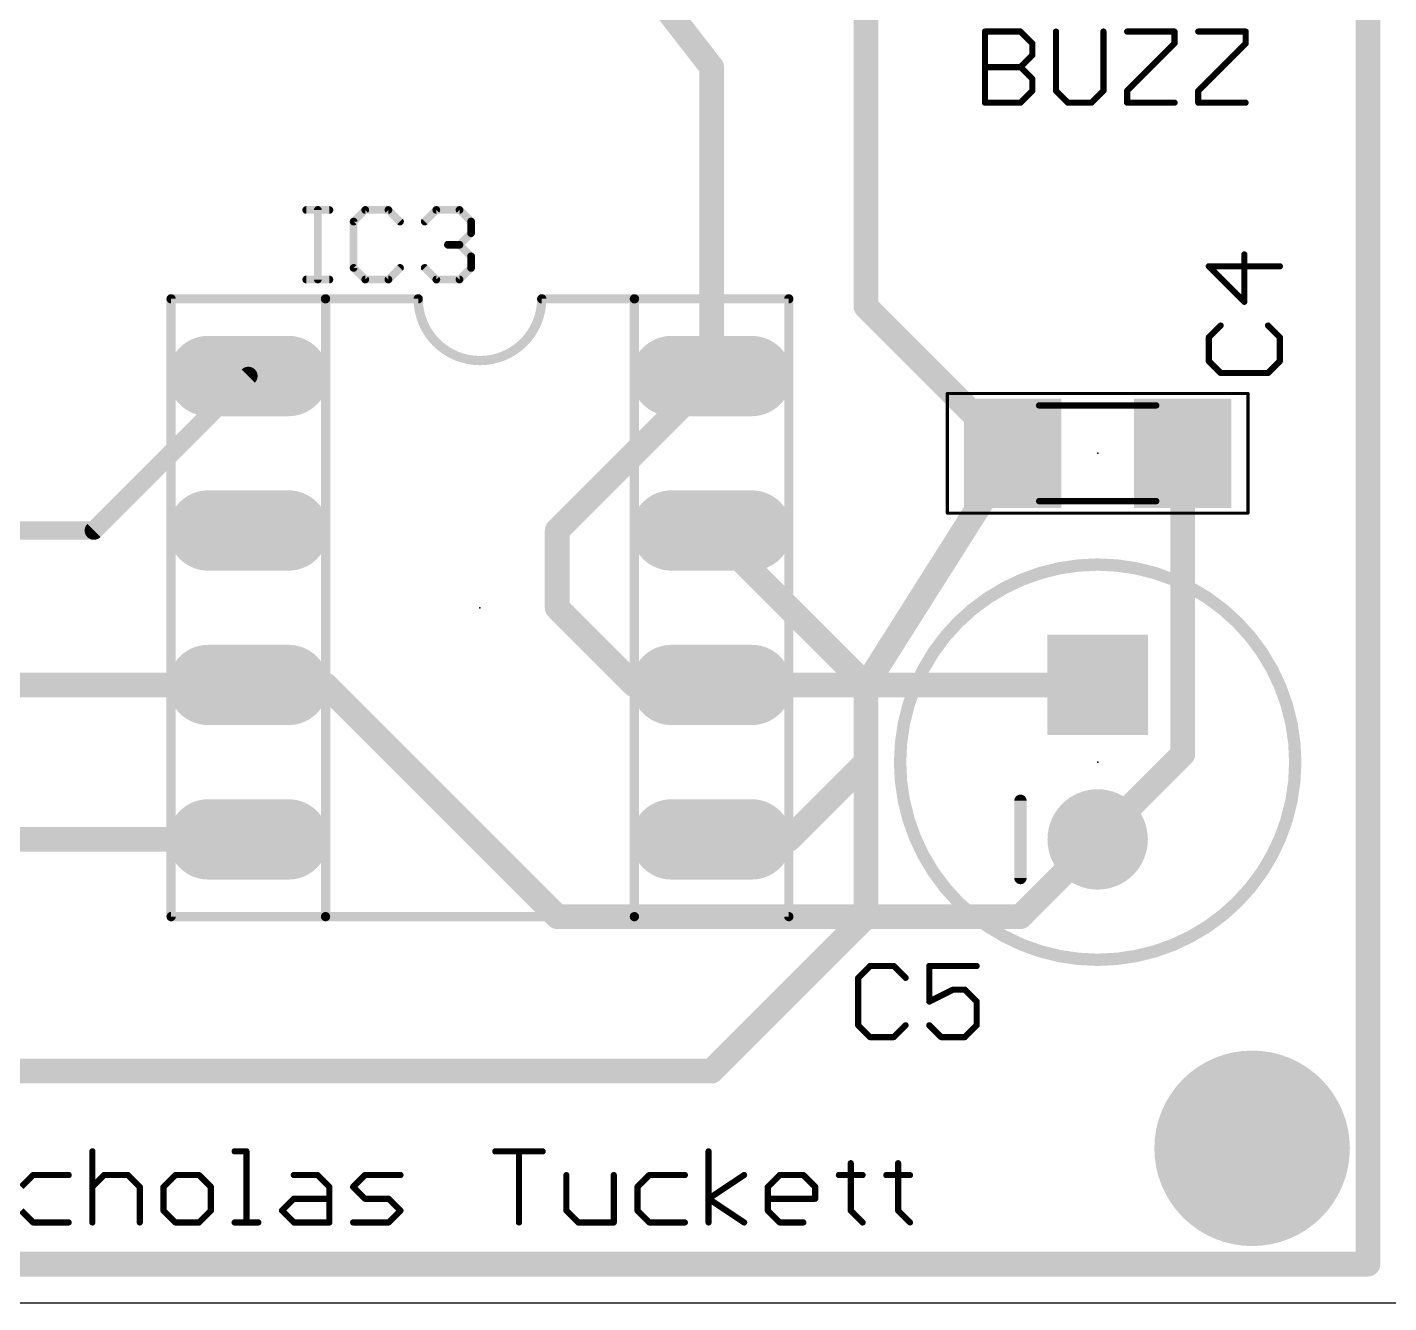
# Model space of a CAD drawing. Extents: x 0 to 100, y 0 to 50.
# Drawn here: x 56.05 to 78.45, y 0 to 20.98 of the extents above; entities that cross this region are included whole.
import ezdxf

# ---------------------------------------------------------------- set-up
doc = ezdxf.new("R2010")
doc.units = 0
for name, color, linetype in [('1', 22, 'CONTINUOUS'), ('16', 175, 'CONTINUOUS'), ('17', 82, 'CONTINUOUS'), ('18', 82, 'CONTINUOUS'), ('20', 7, 'CONTINUOUS'), ('21', 253, 'CONTINUOUS'), ('23', 7, 'CONTINUOUS'), ('25', 253, 'CONTINUOUS'), ('39', 22, 'CONTINUOUS'), ('51', 253, 'CONTINUOUS')]:
    doc.layers.add(name, color=color, linetype=linetype)

# ---------------------------------------------------------------- blocks, each defined once
blk = doc.blocks.new('RECT')
blk.add_solid([(-0.5, -0.5), (0.5, -0.5), (-0.5, 0.5), (0.5, 0.5)])
blk = doc.blocks.new('SQUAREP')
blk.add_solid([(-0.5, -0.5), (0.5, -0.5), (-0.5, 0.5), (0.5, 0.5)])
blk = doc.blocks.new('ROUNDP')
at = {"const_width": 0.5}
blk.add_lwpolyline([(0, -0.25, 1), (0, 0.25, 1), (0, -0.25)], format="xyb", dxfattribs=at)
blk = doc.blocks.new('LONGP100')
at = {"const_width": 1}
blk.add_lwpolyline([(-0.5, 0), (0.5, 0)], dxfattribs=at)
at = {"const_width": 0.5}
for points in [[(-0.5, 0.25, 1), (-0.5, -0.25)], [(0.5, -0.25, 1), (0.5, 0.25)]]:
    blk.add_lwpolyline(points, format="xyb", dxfattribs=at)
blk = doc.blocks.new('ROUNDV')
at = {"const_width": 0.5}
blk.add_lwpolyline([(0, -0.25, 1), (0, 0.25, 1), (0, -0.25)], format="xyb", dxfattribs=at)

msp = doc.modelspace()

# ---------------------------------------------------------------- linework, layer by layer
at = {"layer": '1', "const_width": 0.4064}
for points in [[(69.85, 22.095), (69.85, 16.38)], [(69.85, 16.38), (72.26, 13.97)], [(69.85, 10.16), (72.26, 13.97)], [(75.06, 13.97), (75.06, 9.02)], [(69.85, 10.16), (67.31, 12.7)], [(47.625, 10.16), (59.69, 10.16)], [(69.85, 8.89), (69.85, 10.16)], [(75.06, 9.02), (73.66, 7.62)], [(68.58, 7.62), (69.85, 8.89)], [(69.85, 6.35), (69.85, 8.89)], [(54.74, 7.62), (59.69, 7.62)], [(67.31, 7.62), (68.58, 7.62)], [(67.31, 3.81), (69.85, 6.35)], [(27.94, 3.81), (67.31, 3.81)]]:
    msp.add_lwpolyline(points, dxfattribs=at)
at = {"layer": '1', "const_width": 0.2032}
for points in [[(69.9218, 16.4518, 1), (69.7782, 16.3082)], [(69.7484, 16.38, 1), (69.9516, 16.38)], [(72.3459, 13.9157, 1), (72.1741, 14.0243)], [(72.1882, 13.8982, 1), (72.3318, 14.0418)], [(75.1616, 13.97, 1), (74.9584, 13.97)], [(67.3818, 12.7718, 1), (67.2382, 12.6282)], [(59.69, 10.0584, 1), (59.69, 10.2616)], [(69.9516, 10.16, 1), (69.7484, 10.16)], [(69.7641, 10.2143, 1), (69.9359, 10.1057)], [(69.7782, 10.0882, 1), (69.9218, 10.2318)], [(75.1318, 8.9482, 1), (74.9882, 9.0918)], [(69.9516, 8.89, 1), (69.7484, 8.89)], [(69.7484, 8.89, 1), (69.9516, 8.89)], [(69.9218, 8.8182, 1), (69.7782, 8.9618)], [(74.9584, 9.02, 1), (75.1616, 9.02)], [(59.69, 7.5184, 1), (59.69, 7.7216)], [(67.31, 7.7216, 1), (67.31, 7.5184)], [(68.5082, 7.6918, 1), (68.6518, 7.5482)], [(68.58, 7.5184, 1), (68.58, 7.7216)], [(73.5882, 7.6918, 1), (73.7318, 7.5482)], [(69.9218, 6.2782, 1), (69.7782, 6.4218)], [(69.7484, 6.35, 1), (69.9516, 6.35)], [(67.2382, 3.8818, 1), (67.3818, 3.7382)], [(67.31, 3.7084, 1), (67.31, 3.9116)]]:
    msp.add_lwpolyline(points, format="xyb", dxfattribs=at)
at = {"layer": '16'}
for points, const_width in [([(78.105, 32.385), (78.105, 0.635)], 0.4064), ([(58.42, 31.75), (67.31, 20.32)], 0.4064), ([(67.31, 20.32), (67.31, 15.24)], 0.4064), ([(57.15, 12.7), (59.69, 15.24)], 0.3048), ([(64.77, 12.7), (67.31, 15.24)], 0.4064), ([(36.195, 12.7), (57.15, 12.7)], 0.3048), ([(64.77, 11.43), (64.77, 12.7)], 0.4064), ([(66.04, 10.16), (64.77, 11.43)], 0.4064), ([(59.69, 10.16), (60.96, 10.16)], 0.4064), ([(60.96, 10.16), (64.77, 6.35)], 0.4064), ([(67.31, 10.16), (66.04, 10.16)], 0.4064), ([(67.31, 10.16), (73.66, 10.16)], 0.4064), ([(72.39, 6.35), (73.66, 7.62)], 0.4064), ([(64.77, 6.35), (72.39, 6.35)], 0.4064), ([(78.105, 0.635), (0.635, 0.635)], 0.4064)]:
    msp.add_lwpolyline(points, dxfattribs=dict(at, const_width=const_width))
for points, const_width in [([(67.4116, 20.32, 1), (67.2084, 20.32)], 0.2032), ([(67.2298, 20.2576, 1), (67.3902, 20.3824)], 0.2032), ([(59.7439, 15.1861, 1), (59.6361, 15.2939)], 0.1524), ([(67.2084, 15.24, 1), (67.4116, 15.24)], 0.2032), ([(67.3818, 15.1682, 1), (67.2382, 15.3118)], 0.2032), ([(57.0961, 12.7539, 1), (57.2039, 12.6461)], 0.1524), ([(57.15, 12.6238, 1), (57.15, 12.7762)], 0.1524), ([(64.8716, 12.7, 1), (64.6684, 12.7)], 0.2032), ([(64.6982, 12.7718, 1), (64.8418, 12.6282)], 0.2032), ([(64.6684, 11.43, 1), (64.8716, 11.43)], 0.2032), ([(64.8418, 11.5018, 1), (64.6982, 11.3582)], 0.2032), ([(59.69, 10.2616, 1), (59.69, 10.0584)], 0.2032), ([(61.0318, 10.2318, 1), (60.8882, 10.0882)], 0.2032), ([(60.96, 10.0584, 1), (60.96, 10.2616)], 0.2032), ([(66.04, 10.2616, 1), (66.04, 10.0584)], 0.2032), ([(65.9682, 10.0882, 1), (66.1118, 10.2318)], 0.2032), ([(67.31, 10.2616, 1), (67.31, 10.0584)], 0.2032), ([(67.31, 10.0584, 1), (67.31, 10.2616)], 0.2032), ([(73.66, 10.0584, 1), (73.66, 10.2616)], 0.2032), ([(73.7318, 7.5482, 1), (73.5882, 7.6918)], 0.2032), ([(64.77, 6.4516, 1), (64.77, 6.2484)], 0.2032), ([(64.6982, 6.2782, 1), (64.8418, 6.4218)], 0.2032), ([(72.3182, 6.4218, 1), (72.4618, 6.2782)], 0.2032), ([(72.39, 6.2484, 1), (72.39, 6.4516)], 0.2032), ([(78.0034, 0.635, 1), (78.2066, 0.635)], 0.2032), ([(78.105, 0.5334, 1), (78.105, 0.7366)], 0.2032)]:
    msp.add_lwpolyline(points, format="xyb", dxfattribs=dict(at, const_width=const_width))
at = {"layer": '20'}
msp.add_line((0, 0), (100, 0), dxfattribs=at)
at = {"layer": '21'}
for points, const_width in [([(58.42, 16.51), (58.42, 6.35)], 0.1524), ([(58.42, 16.51), (60.96, 16.51)], 0.1524), ([(60.96, 16.51), (60.96, 6.35)], 0.1524), ([(60.96, 16.51), (62.484, 16.51)], 0.1524), ([(66.04, 16.51), (64.516, 16.51)], 0.1524), ([(68.58, 16.51), (66.04, 16.51)], 0.1524), ([(66.04, 16.51), (66.04, 6.35)], 0.1524), ([(68.58, 6.35), (68.58, 16.51)], 0.1524), ([(72.39, 8.255), (72.39, 6.985)], 0.2032), ([(60.96, 6.35), (58.42, 6.35)], 0.1524), ([(66.04, 6.35), (60.96, 6.35)], 0.1524), ([(68.58, 6.35), (66.04, 6.35)], 0.1524)]:
    msp.add_lwpolyline(points, dxfattribs=dict(at, const_width=const_width))
for points, const_width in [([(58.4581, 16.51, 1), (58.3819, 16.51)], 0.0762), ([(58.42, 16.5481, 1), (58.42, 16.4719)], 0.0762), ([(60.9981, 16.51, 1), (60.9219, 16.51)], 0.0762), ([(60.96, 16.5481, 1), (60.96, 16.4719)], 0.0762), ([(60.96, 16.4719, 1), (60.96, 16.5481)], 0.0762), ([(62.484, 16.51, 1), (64.516, 16.51)], 0.1524), ([(62.5221, 16.51, 1), (62.4459, 16.51)], 0.0762), ([(62.484, 16.4719, 1), (62.484, 16.5481)], 0.0762), ([(64.5541, 16.51, 1), (64.4779, 16.51)], 0.0762), ([(64.516, 16.5481, 1), (64.516, 16.4719)], 0.0762), ([(66.04, 16.5481, 1), (66.04, 16.4719)], 0.0762), ([(66.0781, 16.51, 1), (66.0019, 16.51)], 0.0762), ([(66.04, 16.4719, 1), (66.04, 16.5481)], 0.0762), ([(68.6181, 16.51, 1), (68.5419, 16.51)], 0.0762), ([(68.58, 16.4719, 1), (68.58, 16.5481)], 0.0762), ([(73.66, 5.64, 1), (73.66, 12.14, 1), (73.66, 5.64)], 0.2032), ([(72.4408, 8.255, 1), (72.3392, 8.255)], 0.1016), ([(72.3392, 6.985, 1), (72.4408, 6.985)], 0.1016), ([(58.42, 6.3881, 1), (58.42, 6.3119)], 0.0762), ([(58.3819, 6.35, 1), (58.4581, 6.35)], 0.0762), ([(60.96, 6.3881, 1), (60.96, 6.3119)], 0.0762), ([(60.9219, 6.35, 1), (60.9981, 6.35)], 0.0762), ([(60.96, 6.3119, 1), (60.96, 6.3881)], 0.0762), ([(66.04, 6.3881, 1), (66.04, 6.3119)], 0.0762), ([(66.0019, 6.35, 1), (66.0781, 6.35)], 0.0762), ([(66.04, 6.3119, 1), (66.04, 6.3881)], 0.0762), ([(68.5419, 6.35, 1), (68.6181, 6.35)], 0.0762), ([(68.58, 6.3119, 1), (68.58, 6.3881)], 0.0762)]:
    msp.add_lwpolyline(points, format="xyb", dxfattribs=dict(at, const_width=const_width))
at = {"layer": '23'}
for p in [(73.66, 13.97), (63.5, 11.43), (73.66, 8.89)]:
    msp.add_point(p, dxfattribs=at)
at = {"layer": '25'}
for points, const_width in [([(71.8058, 19.7358), (71.8058, 20.9052)], 0.1016), ([(71.8058, 20.9052), (72.3905, 20.9052)], 0.1016), ([(72.3905, 20.9052), (72.5854, 20.7103)], 0.1016), ([(72.9752, 20.9052), (72.9752, 19.9307)], 0.1016), ([(73.7548, 19.9307), (73.7548, 20.9052)], 0.1016), ([(74.1446, 20.9052), (74.9242, 20.9052)], 0.1016), ([(74.9242, 20.9052), (74.9242, 20.7103)], 0.1016), ([(75.314, 20.9052), (76.0936, 20.9052)], 0.1016), ([(76.0936, 20.9052), (76.0936, 20.7103)], 0.1016), ([(72.5854, 20.7103), (72.5854, 20.5154)], 0.1016), ([(74.9242, 20.7103), (74.1446, 19.9307)], 0.1016), ([(76.0936, 20.7103), (75.314, 19.9307)], 0.1016), ([(72.5854, 20.5154), (72.3905, 20.3205)], 0.1016), ([(71.8058, 20.3205), (72.3905, 20.3205)], 0.1016), ([(72.3905, 20.3205), (72.5854, 20.1256)], 0.1016), ([(72.5854, 20.1256), (72.5854, 19.9307)], 0.1016), ([(72.5854, 19.9307), (72.3905, 19.7358)], 0.1016), ([(72.9752, 19.9307), (73.1701, 19.7358)], 0.1016), ([(73.5599, 19.7358), (73.7548, 19.9307)], 0.1016), ([(74.1446, 19.9307), (74.1446, 19.7358)], 0.1016), ([(75.314, 19.9307), (75.314, 19.7358)], 0.1016), ([(72.3905, 19.7358), (71.8058, 19.7358)], 0.1016), ([(73.1701, 19.7358), (73.5599, 19.7358)], 0.1016), ([(74.1446, 19.7358), (74.9242, 19.7358)], 0.1016), ([(75.314, 19.7358), (76.0936, 19.7358)], 0.1016), ([(60.6425, 17.9715), (61.0238, 17.9715)], 0.127), ([(60.8332, 16.8275), (60.8332, 17.9715)], 0.127), ([(61.6128, 17.9715), (61.4221, 17.7808)], 0.127), ([(61.9941, 17.9715), (61.6128, 17.9715)], 0.127), ([(62.1847, 17.7808), (61.9941, 17.9715)], 0.127), ([(62.5915, 17.7808), (62.7822, 17.9715)], 0.127), ([(62.7822, 17.9715), (63.1635, 17.9715)], 0.127), ([(63.1635, 17.9715), (63.3541, 17.7808)], 0.127), ([(61.4221, 17.7808), (61.4221, 17.0182)], 0.127), ([(63.3541, 17.7808), (63.3541, 17.5902)], 0.127), ([(63.3541, 17.5902), (63.1635, 17.3995)], 0.127), ([(63.1635, 17.3995), (62.9728, 17.3995)], 0.127), ([(63.1635, 17.3995), (63.3541, 17.2088)], 0.127), ([(63.3541, 17.2088), (63.3541, 17.0182)], 0.127), ([(76.0725, 16.4602), (76.0725, 17.2398)], 0.1016), ([(61.4221, 17.0182), (61.6128, 16.8275)], 0.127), ([(61.9941, 16.8275), (62.1847, 17.0182)], 0.127), ([(62.7822, 16.8275), (62.5915, 17.0182)], 0.127), ([(63.3541, 17.0182), (63.1635, 16.8275)], 0.127), ([(76.6572, 17.0449), (75.4878, 17.0449)], 0.1016), ([(75.4878, 17.0449), (76.0725, 16.4602)], 0.1016), ([(60.6425, 16.8275), (61.0238, 16.8275)], 0.127), ([(61.6128, 16.8275), (61.9941, 16.8275)], 0.127), ([(63.1635, 16.8275), (62.7822, 16.8275)], 0.127), ([(75.6827, 16.0704), (75.4878, 15.8755)], 0.1016), ([(75.4878, 15.8755), (75.4878, 15.4857)], 0.1016), ([(76.6572, 15.8755), (76.4623, 16.0704)], 0.1016), ([(76.6572, 15.4857), (76.6572, 15.8755)], 0.1016), ([(75.4878, 15.4857), (75.6827, 15.2908)], 0.1016), ([(76.4623, 15.2908), (76.6572, 15.4857)], 0.1016), ([(75.6827, 15.2908), (76.4623, 15.2908)], 0.1016), ([(69.9159, 5.5382), (69.721, 5.3433)], 0.1016), ([(69.721, 5.3433), (69.721, 4.5637)], 0.1016), ([(70.3057, 5.5382), (69.9159, 5.5382)], 0.1016), ([(70.5006, 5.3433), (70.3057, 5.5382)], 0.1016), ([(71.67, 5.5382), (70.8904, 5.5382)], 0.1016), ([(70.8904, 5.5382), (70.8904, 4.9535)], 0.1016), ([(70.8904, 4.9535), (71.2802, 5.1484)], 0.1016), ([(71.2802, 5.1484), (71.4751, 5.1484)], 0.1016), ([(71.4751, 5.1484), (71.67, 4.9535)], 0.1016), ([(71.67, 4.9535), (71.67, 4.5637)], 0.1016), ([(69.721, 4.5637), (69.9159, 4.3688)], 0.1016), ([(70.3057, 4.3688), (70.5006, 4.5637)], 0.1016), ([(71.0853, 4.3688), (70.8904, 4.5637)], 0.1016), ([(71.67, 4.5637), (71.4751, 4.3688)], 0.1016), ([(69.9159, 4.3688), (70.3057, 4.3688)], 0.1016), ([(71.4751, 4.3688), (71.0853, 4.3688)], 0.1016), ([(57.1251, 2.4902), (57.1251, 1.3208)], 0.1016), ([(59.4639, 2.4902), (59.6588, 2.4902)], 0.1016), ([(59.6588, 2.4902), (59.6588, 1.3208)], 0.1016), ([(63.7517, 2.4902), (64.5313, 2.4902)], 0.1016), ([(64.1415, 1.3208), (64.1415, 2.4902)], 0.1016), ([(67.2599, 1.3208), (67.2599, 2.4902)], 0.1016), ([(69.5987, 2.2953), (69.5987, 1.5157)], 0.1016), ([(70.3783, 2.2953), (70.3783, 1.5157)], 0.1016), ([(56.1506, 2.1004), (55.9557, 1.9055)], 0.1016), ([(56.7353, 2.1004), (56.1506, 2.1004)], 0.1016), ([(57.1251, 1.9055), (57.32, 2.1004)], 0.1016), ([(57.32, 2.1004), (57.7098, 2.1004)], 0.1016), ([(57.7098, 2.1004), (57.9047, 1.9055)], 0.1016), ([(58.4894, 2.1004), (58.2945, 1.9055)], 0.1016), ([(58.8792, 2.1004), (58.4894, 2.1004)], 0.1016), ([(59.0741, 1.9055), (58.8792, 2.1004)], 0.1016), ([(60.4384, 2.1004), (60.8282, 2.1004)], 0.1016), ([(60.8282, 2.1004), (61.0231, 1.9055)], 0.1016), ([(61.4129, 1.9055), (61.6078, 2.1004)], 0.1016), ([(61.6078, 2.1004), (62.1925, 2.1004)], 0.1016), ([(64.9211, 2.1004), (64.9211, 1.5157)], 0.1016), ([(65.7007, 1.3208), (65.7007, 2.1004)], 0.1016), ([(66.2854, 2.1004), (66.0905, 1.9055)], 0.1016), ([(66.8701, 2.1004), (66.2854, 2.1004)], 0.1016), ([(67.2599, 1.7106), (67.8446, 2.1004)], 0.1016), ([(68.2344, 1.9055), (68.4293, 2.1004)], 0.1016), ([(68.4293, 2.1004), (68.8191, 2.1004)], 0.1016), ([(68.8191, 2.1004), (69.014, 1.9055)], 0.1016), ([(69.4038, 2.1004), (69.7936, 2.1004)], 0.1016), ([(70.1834, 2.1004), (70.5732, 2.1004)], 0.1016), ([(57.9047, 1.9055), (57.9047, 1.3208)], 0.1016), ([(58.2945, 1.9055), (58.2945, 1.5157)], 0.1016), ([(59.0741, 1.5157), (59.0741, 1.9055)], 0.1016), ([(61.0231, 1.9055), (61.0231, 1.3208)], 0.1016), ([(61.6078, 1.7106), (61.4129, 1.9055)], 0.1016), ([(66.0905, 1.9055), (66.0905, 1.5157)], 0.1016), ([(68.2344, 1.5157), (68.2344, 1.9055)], 0.1016), ([(69.014, 1.9055), (69.014, 1.7106)], 0.1016), ([(60.2435, 1.5157), (60.4384, 1.7106)], 0.1016), ([(60.4384, 1.7106), (61.0231, 1.7106)], 0.1016), ([(61.9976, 1.7106), (61.6078, 1.7106)], 0.1016), ([(62.1925, 1.5157), (61.9976, 1.7106)], 0.1016), ([(67.8446, 1.3208), (67.2599, 1.7106)], 0.1016), ([(69.014, 1.7106), (68.2344, 1.7106)], 0.1016), ([(55.9557, 1.5157), (56.1506, 1.3208)], 0.1016), ([(56.1506, 1.3208), (56.7353, 1.3208)], 0.1016), ([(58.2945, 1.5157), (58.4894, 1.3208)], 0.1016), ([(58.4894, 1.3208), (58.8792, 1.3208)], 0.1016), ([(58.8792, 1.3208), (59.0741, 1.5157)], 0.1016), ([(59.4639, 1.3208), (59.8537, 1.3208)], 0.1016), ([(60.4384, 1.3208), (60.2435, 1.5157)], 0.1016), ([(61.0231, 1.3208), (60.4384, 1.3208)], 0.1016), ([(61.4129, 1.3208), (61.9976, 1.3208)], 0.1016), ([(61.9976, 1.3208), (62.1925, 1.5157)], 0.1016), ([(64.9211, 1.5157), (65.116, 1.3208)], 0.1016), ([(65.116, 1.3208), (65.7007, 1.3208)], 0.1016), ([(66.0905, 1.5157), (66.2854, 1.3208)], 0.1016), ([(66.2854, 1.3208), (66.8701, 1.3208)], 0.1016), ([(68.4293, 1.3208), (68.2344, 1.5157)], 0.1016), ([(68.8191, 1.3208), (68.4293, 1.3208)], 0.1016), ([(69.5987, 1.5157), (69.7936, 1.3208)], 0.1016), ([(70.3783, 1.5157), (70.5732, 1.3208)], 0.1016)]:
    msp.add_lwpolyline(points, dxfattribs=dict(at, const_width=const_width))
for points, const_width in [([(71.8312, 20.9052, 1), (71.7804, 20.9052)], 0.0508), ([(71.8058, 20.9306, 1), (71.8058, 20.8798)], 0.0508), ([(72.4085, 20.9232, 1), (72.3725, 20.8872)], 0.0508), ([(72.3905, 20.8798, 1), (72.3905, 20.9306)], 0.0508), ([(73.0006, 20.9052, 1), (72.9498, 20.9052)], 0.0508), ([(73.7802, 20.9052, 1), (73.7294, 20.9052)], 0.0508), ([(74.1446, 20.9306, 1), (74.1446, 20.8798)], 0.0508), ([(74.9496, 20.9052, 1), (74.8988, 20.9052)], 0.0508), ([(74.9242, 20.8798, 1), (74.9242, 20.9306)], 0.0508), ([(75.314, 20.9306, 1), (75.314, 20.8798)], 0.0508), ([(76.119, 20.9052, 1), (76.0682, 20.9052)], 0.0508), ([(76.0936, 20.8798, 1), (76.0936, 20.9306)], 0.0508), ([(72.6108, 20.7103, 1), (72.56, 20.7103)], 0.0508), ([(72.5674, 20.6923, 1), (72.6034, 20.7283)], 0.0508), ([(74.8988, 20.7103, 1), (74.9496, 20.7103)], 0.0508), ([(74.9422, 20.6923, 1), (74.9062, 20.7283)], 0.0508), ([(76.0682, 20.7103, 1), (76.119, 20.7103)], 0.0508), ([(76.1115, 20.6923, 1), (76.0756, 20.7283)], 0.0508), ([(72.56, 20.5154, 1), (72.6108, 20.5154)], 0.0508), ([(72.6034, 20.4974, 1), (72.5674, 20.5334)], 0.0508), ([(71.8058, 20.3459, 1), (71.8058, 20.2951)], 0.0508), ([(72.4085, 20.3385, 1), (72.3725, 20.3025)], 0.0508), ([(72.3725, 20.3385, 1), (72.4085, 20.3025)], 0.0508), ([(72.3905, 20.2951, 1), (72.3905, 20.3459)], 0.0508), ([(72.6108, 20.1256, 1), (72.56, 20.1256)], 0.0508), ([(72.5674, 20.1076, 1), (72.6034, 20.1436)], 0.0508), ([(72.56, 19.9307, 1), (72.6108, 19.9307)], 0.0508), ([(72.6034, 19.9127, 1), (72.5674, 19.9487)], 0.0508), ([(72.9932, 19.9487, 1), (72.9572, 19.9127)], 0.0508), ([(72.9498, 19.9307, 1), (73.0006, 19.9307)], 0.0508), ([(73.7294, 19.9307, 1), (73.7802, 19.9307)], 0.0508), ([(73.7728, 19.9127, 1), (73.7368, 19.9487)], 0.0508), ([(74.1266, 19.9487, 1), (74.1626, 19.9127)], 0.0508), ([(74.17, 19.9307, 1), (74.1192, 19.9307)], 0.0508), ([(75.296, 19.9487, 1), (75.332, 19.9127)], 0.0508), ([(75.3394, 19.9307, 1), (75.2886, 19.9307)], 0.0508), ([(71.8058, 19.7612, 1), (71.8058, 19.7104)], 0.0508), ([(71.7804, 19.7358, 1), (71.8312, 19.7358)], 0.0508), ([(72.3725, 19.7538, 1), (72.4085, 19.7178)], 0.0508), ([(72.3905, 19.7104, 1), (72.3905, 19.7612)], 0.0508), ([(73.1701, 19.7612, 1), (73.1701, 19.7104)], 0.0508), ([(73.1521, 19.7178, 1), (73.1881, 19.7538)], 0.0508), ([(73.5419, 19.7538, 1), (73.5779, 19.7178)], 0.0508), ([(73.5599, 19.7104, 1), (73.5599, 19.7612)], 0.0508), ([(74.1446, 19.7612, 1), (74.1446, 19.7104)], 0.0508), ([(74.1192, 19.7358, 1), (74.17, 19.7358)], 0.0508), ([(74.9242, 19.7104, 1), (74.9242, 19.7612)], 0.0508), ([(75.314, 19.7612, 1), (75.314, 19.7104)], 0.0508), ([(75.2886, 19.7358, 1), (75.3394, 19.7358)], 0.0508), ([(76.0936, 19.7104, 1), (76.0936, 19.7612)], 0.0508), ([(60.6425, 18.0032, 1), (60.6425, 17.9397)], 0.0635), ([(60.8649, 17.9715, 1), (60.8014, 17.9715)], 0.0635), ([(61.0238, 17.9397, 1), (61.0238, 18.0032)], 0.0635), ([(61.6128, 18.0032, 1), (61.6128, 17.9397)], 0.0635), ([(61.6352, 17.949, 1), (61.5903, 17.9939)], 0.0635), ([(62.0165, 17.9939, 1), (61.9716, 17.949)], 0.0635), ([(61.9941, 17.9397, 1), (61.9941, 18.0032)], 0.0635), ([(62.7822, 18.0032, 1), (62.7822, 17.9397)], 0.0635), ([(62.8046, 17.949, 1), (62.7597, 17.9939)], 0.0635), ([(63.1859, 17.9939, 1), (63.141, 17.949)], 0.0635), ([(63.1635, 17.9397, 1), (63.1635, 18.0032)], 0.0635), ([(61.4538, 17.7808, 1), (61.3903, 17.7808)], 0.0635), ([(61.3996, 17.8033, 1), (61.4445, 17.7584)], 0.0635), ([(62.1623, 17.7584, 1), (62.2072, 17.8033)], 0.0635), ([(62.569, 17.8033, 1), (62.6139, 17.7584)], 0.0635), ([(63.3859, 17.7808, 1), (63.3224, 17.7808)], 0.0635), ([(63.3317, 17.7584, 1), (63.3766, 17.8033)], 0.0635), ([(63.3224, 17.5902, 1), (63.3859, 17.5902)], 0.0635), ([(63.3766, 17.5677, 1), (63.3317, 17.6126)], 0.0635), ([(62.9728, 17.4312, 1), (62.9728, 17.3677)], 0.0635), ([(63.1859, 17.4219, 1), (63.141, 17.377)], 0.0635), ([(63.141, 17.4219, 1), (63.1859, 17.377)], 0.0635), ([(63.1635, 17.3677, 1), (63.1635, 17.4312)], 0.0635), ([(63.3859, 17.2088, 1), (63.3224, 17.2088)], 0.0635), ([(63.3317, 17.1864, 1), (63.3766, 17.2313)], 0.0635), ([(76.0979, 17.2398, 1), (76.0471, 17.2398)], 0.0508), ([(61.3903, 17.0182, 1), (61.4538, 17.0182)], 0.0635), ([(61.4445, 17.0406, 1), (61.3996, 16.9957)], 0.0635), ([(62.2072, 16.9957, 1), (62.1623, 17.0406)], 0.0635), ([(62.6139, 17.0406, 1), (62.569, 16.9957)], 0.0635), ([(63.3224, 17.0182, 1), (63.3859, 17.0182)], 0.0635), ([(63.3766, 16.9957, 1), (63.3317, 17.0406)], 0.0635), ([(75.5058, 17.0629, 1), (75.4698, 17.0269)], 0.0508), ([(75.4878, 17.0703, 1), (75.4878, 17.0195)], 0.0508), ([(76.6572, 17.0195, 1), (76.6572, 17.0703)], 0.0508), ([(60.6425, 16.8592, 1), (60.6425, 16.7958)], 0.0635), ([(60.8014, 16.8275, 1), (60.8649, 16.8275)], 0.0635), ([(61.0238, 16.7958, 1), (61.0238, 16.8592)], 0.0635), ([(61.6128, 16.8592, 1), (61.6128, 16.7958)], 0.0635), ([(61.5903, 16.805, 1), (61.6352, 16.85)], 0.0635), ([(61.9716, 16.85, 1), (62.0165, 16.805)], 0.0635), ([(61.9941, 16.7958, 1), (61.9941, 16.8592)], 0.0635), ([(62.7822, 16.8592, 1), (62.7822, 16.7958)], 0.0635), ([(62.7597, 16.805, 1), (62.8046, 16.85)], 0.0635), ([(63.141, 16.85, 1), (63.1859, 16.805)], 0.0635), ([(63.1635, 16.7958, 1), (63.1635, 16.8592)], 0.0635), ([(76.0471, 16.4602, 1), (76.0979, 16.4602)], 0.0508), ([(76.0545, 16.4422, 1), (76.0905, 16.4782)], 0.0508), ([(75.4698, 15.8935, 1), (75.5058, 15.8575)], 0.0508), ([(75.5132, 15.8755, 1), (75.4624, 15.8755)], 0.0508), ([(75.7007, 16.0524, 1), (75.6647, 16.0884)], 0.0508), ([(76.4803, 16.0884, 1), (76.4443, 16.0524)], 0.0508), ([(76.6826, 15.8755, 1), (76.6318, 15.8755)], 0.0508), ([(76.6392, 15.8575, 1), (76.6752, 15.8935)], 0.0508), ([(75.5058, 15.5037, 1), (75.4698, 15.4677)], 0.0508), ([(75.4624, 15.4857, 1), (75.5132, 15.4857)], 0.0508), ([(76.6318, 15.4857, 1), (76.6826, 15.4857)], 0.0508), ([(76.6752, 15.4677, 1), (76.6392, 15.5037)], 0.0508), ([(75.6827, 15.3162, 1), (75.6827, 15.2654)], 0.0508), ([(75.6647, 15.2728, 1), (75.7007, 15.3088)], 0.0508), ([(76.4443, 15.3088, 1), (76.4803, 15.2728)], 0.0508), ([(76.4623, 15.2654, 1), (76.4623, 15.3162)], 0.0508), ([(69.703, 5.3613, 1), (69.739, 5.3253)], 0.0508), ([(69.7464, 5.3433, 1), (69.6956, 5.3433)], 0.0508), ([(69.9159, 5.5636, 1), (69.9159, 5.5128)], 0.0508), ([(69.9339, 5.5202, 1), (69.8979, 5.5562)], 0.0508), ([(70.3237, 5.5562, 1), (70.2877, 5.5202)], 0.0508), ([(70.3057, 5.5128, 1), (70.3057, 5.5636)], 0.0508), ([(70.4826, 5.3253, 1), (70.5186, 5.3613)], 0.0508), ([(70.8904, 5.5636, 1), (70.8904, 5.5128)], 0.0508), ([(70.9158, 5.5382, 1), (70.865, 5.5382)], 0.0508), ([(71.67, 5.5128, 1), (71.67, 5.5636)], 0.0508), ([(71.2802, 5.1738, 1), (71.2802, 5.123)], 0.0508), ([(71.2916, 5.1257, 1), (71.2688, 5.1711)], 0.0508), ([(71.4931, 5.1664, 1), (71.4571, 5.1304)], 0.0508), ([(71.4751, 5.123, 1), (71.4751, 5.1738)], 0.0508), ([(70.879, 4.9762, 1), (70.9018, 4.9308)], 0.0508), ([(70.865, 4.9535, 1), (70.9158, 4.9535)], 0.0508), ([(71.6954, 4.9535, 1), (71.6446, 4.9535)], 0.0508), ([(71.652, 4.9355, 1), (71.688, 4.9715)], 0.0508), ([(69.739, 4.5817, 1), (69.703, 4.5457)], 0.0508), ([(69.6956, 4.5637, 1), (69.7464, 4.5637)], 0.0508), ([(70.5186, 4.5457, 1), (70.4826, 4.5817)], 0.0508), ([(70.9084, 4.5817, 1), (70.8724, 4.5457)], 0.0508), ([(71.6446, 4.5637, 1), (71.6954, 4.5637)], 0.0508), ([(71.688, 4.5457, 1), (71.652, 4.5817)], 0.0508), ([(69.9159, 4.3942, 1), (69.9159, 4.3434)], 0.0508), ([(69.8979, 4.3508, 1), (69.9339, 4.3868)], 0.0508), ([(70.2877, 4.3868, 1), (70.3237, 4.3508)], 0.0508), ([(70.3057, 4.3434, 1), (70.3057, 4.3942)], 0.0508), ([(71.0853, 4.3942, 1), (71.0853, 4.3434)], 0.0508), ([(71.0673, 4.3508, 1), (71.1033, 4.3868)], 0.0508), ([(71.4571, 4.3868, 1), (71.4931, 4.3508)], 0.0508), ([(71.4751, 4.3434, 1), (71.4751, 4.3942)], 0.0508), ([(57.1505, 2.4902, 1), (57.0997, 2.4902)], 0.0508), ([(59.4639, 2.5156, 1), (59.4639, 2.4648)], 0.0508), ([(59.6842, 2.4902, 1), (59.6334, 2.4902)], 0.0508), ([(59.6588, 2.4648, 1), (59.6588, 2.5156)], 0.0508), ([(63.7517, 2.5156, 1), (63.7517, 2.4648)], 0.0508), ([(64.1669, 2.4902, 1), (64.1161, 2.4902)], 0.0508), ([(64.5313, 2.4648, 1), (64.5313, 2.5156)], 0.0508), ([(67.2853, 2.4902, 1), (67.2345, 2.4902)], 0.0508), ([(69.6241, 2.2953, 1), (69.5733, 2.2953)], 0.0508), ([(70.4037, 2.2953, 1), (70.3529, 2.2953)], 0.0508), ([(56.1506, 2.1258, 1), (56.1506, 2.075)], 0.0508), ([(56.1686, 2.0824, 1), (56.1327, 2.1184)], 0.0508), ([(56.7353, 2.075, 1), (56.7353, 2.1258)], 0.0508), ([(57.32, 2.1258, 1), (57.32, 2.075)], 0.0508), ([(57.338, 2.0824, 1), (57.302, 2.1184)], 0.0508), ([(57.7278, 2.1184, 1), (57.6918, 2.0824)], 0.0508), ([(57.7098, 2.075, 1), (57.7098, 2.1258)], 0.0508), ([(58.4894, 2.1258, 1), (58.4894, 2.075)], 0.0508), ([(58.5074, 2.0824, 1), (58.4714, 2.1184)], 0.0508), ([(58.8972, 2.1184, 1), (58.8612, 2.0824)], 0.0508), ([(58.8792, 2.075, 1), (58.8792, 2.1258)], 0.0508), ([(60.4384, 2.1258, 1), (60.4384, 2.075)], 0.0508), ([(60.8462, 2.1184, 1), (60.8102, 2.0824)], 0.0508), ([(60.8282, 2.075, 1), (60.8282, 2.1258)], 0.0508), ([(61.6078, 2.1258, 1), (61.6078, 2.075)], 0.0508), ([(61.6258, 2.0824, 1), (61.5898, 2.1184)], 0.0508), ([(62.1925, 2.075, 1), (62.1925, 2.1258)], 0.0508), ([(64.9465, 2.1004, 1), (64.8957, 2.1004)], 0.0508), ([(65.7261, 2.1004, 1), (65.6753, 2.1004)], 0.0508), ([(66.2854, 2.1258, 1), (66.2854, 2.075)], 0.0508), ([(66.3033, 2.0824, 1), (66.2674, 2.1184)], 0.0508), ([(66.8701, 2.075, 1), (66.8701, 2.1258)], 0.0508), ([(67.8587, 2.0793, 1), (67.8305, 2.1215)], 0.0508), ([(68.4293, 2.1258, 1), (68.4293, 2.075)], 0.0508), ([(68.4472, 2.0824, 1), (68.4113, 2.1184)], 0.0508), ([(68.837, 2.1184, 1), (68.8011, 2.0824)], 0.0508), ([(68.8191, 2.075, 1), (68.8191, 2.1258)], 0.0508), ([(69.4038, 2.1258, 1), (69.4038, 2.075)], 0.0508), ([(69.7936, 2.075, 1), (69.7936, 2.1258)], 0.0508), ([(70.1834, 2.1258, 1), (70.1834, 2.075)], 0.0508), ([(70.5732, 2.075, 1), (70.5732, 2.1258)], 0.0508), ([(57.1072, 1.9235, 1), (57.1431, 1.8875)], 0.0508), ([(57.9301, 1.9055, 1), (57.8793, 1.9055)], 0.0508), ([(57.8867, 1.8875, 1), (57.9227, 1.9235)], 0.0508), ([(58.2765, 1.9235, 1), (58.3125, 1.8875)], 0.0508), ([(58.3199, 1.9055, 1), (58.2691, 1.9055)], 0.0508), ([(59.0995, 1.9055, 1), (59.0487, 1.9055)], 0.0508), ([(59.0561, 1.8875, 1), (59.0921, 1.9235)], 0.0508), ([(61.0485, 1.9055, 1), (60.9977, 1.9055)], 0.0508), ([(61.0051, 1.8875, 1), (61.0411, 1.9235)], 0.0508), ([(61.4309, 1.9235, 1), (61.3949, 1.8875)], 0.0508), ([(61.3949, 1.9235, 1), (61.4309, 1.8875)], 0.0508), ([(66.0725, 1.9235, 1), (66.1084, 1.8875)], 0.0508), ([(66.1159, 1.9055, 1), (66.0651, 1.9055)], 0.0508), ([(68.2164, 1.9235, 1), (68.2523, 1.8875)], 0.0508), ([(68.2598, 1.9055, 1), (68.209, 1.9055)], 0.0508), ([(69.0394, 1.9055, 1), (68.9886, 1.9055)], 0.0508), ([(68.996, 1.8875, 1), (69.0319, 1.9235)], 0.0508), ([(60.4384, 1.736, 1), (60.4384, 1.6852)], 0.0508), ([(60.4564, 1.6926, 1), (60.4204, 1.7286)], 0.0508), ([(61.0231, 1.6852, 1), (61.0231, 1.736)], 0.0508), ([(61.6078, 1.736, 1), (61.6078, 1.6852)], 0.0508), ([(61.5898, 1.6926, 1), (61.6258, 1.7286)], 0.0508), ([(62.0156, 1.7286, 1), (61.9796, 1.6926)], 0.0508), ([(61.9976, 1.6852, 1), (61.9976, 1.736)], 0.0508), ([(67.274, 1.7317, 1), (67.2458, 1.6895)], 0.0508), ([(67.2458, 1.7317, 1), (67.274, 1.6895)], 0.0508), ([(68.2344, 1.736, 1), (68.2344, 1.6852)], 0.0508), ([(68.9886, 1.7106, 1), (69.0394, 1.7106)], 0.0508), ([(69.014, 1.6852, 1), (69.014, 1.736)], 0.0508), ([(56.1506, 1.3462, 1), (56.1506, 1.2954)], 0.0508), ([(56.1327, 1.3028, 1), (56.1686, 1.3388)], 0.0508), ([(56.7353, 1.2954, 1), (56.7353, 1.3462)], 0.0508), ([(57.0997, 1.3208, 1), (57.1505, 1.3208)], 0.0508), ([(57.8793, 1.3208, 1), (57.9301, 1.3208)], 0.0508), ([(58.3125, 1.5337, 1), (58.2765, 1.4977)], 0.0508), ([(58.2691, 1.5157, 1), (58.3199, 1.5157)], 0.0508), ([(58.4894, 1.3462, 1), (58.4894, 1.2954)], 0.0508), ([(58.4714, 1.3028, 1), (58.5074, 1.3388)], 0.0508), ([(58.8612, 1.3388, 1), (58.8972, 1.3028)], 0.0508), ([(58.8792, 1.2954, 1), (58.8792, 1.3462)], 0.0508), ([(59.0487, 1.5157, 1), (59.0995, 1.5157)], 0.0508), ([(59.0921, 1.4977, 1), (59.0561, 1.5337)], 0.0508), ([(59.4639, 1.3462, 1), (59.4639, 1.2954)], 0.0508), ([(59.6334, 1.3208, 1), (59.6842, 1.3208)], 0.0508), ([(59.8537, 1.2954, 1), (59.8537, 1.3462)], 0.0508), ([(60.2615, 1.5337, 1), (60.2255, 1.4977)], 0.0508), ([(60.2255, 1.5337, 1), (60.2615, 1.4977)], 0.0508), ([(60.4384, 1.3462, 1), (60.4384, 1.2954)], 0.0508), ([(60.4204, 1.3028, 1), (60.4564, 1.3388)], 0.0508), ([(60.9977, 1.3208, 1), (61.0485, 1.3208)], 0.0508), ([(61.0231, 1.2954, 1), (61.0231, 1.3462)], 0.0508), ([(61.4129, 1.3462, 1), (61.4129, 1.2954)], 0.0508), ([(61.9796, 1.3388, 1), (62.0156, 1.3028)], 0.0508), ([(61.9976, 1.2954, 1), (61.9976, 1.3462)], 0.0508), ([(62.2105, 1.4977, 1), (62.1745, 1.5337)], 0.0508), ([(62.1745, 1.4977, 1), (62.2105, 1.5337)], 0.0508), ([(64.1161, 1.3208, 1), (64.1669, 1.3208)], 0.0508), ([(64.9391, 1.5337, 1), (64.9031, 1.4977)], 0.0508), ([(64.8957, 1.5157, 1), (64.9465, 1.5157)], 0.0508), ([(65.116, 1.3462, 1), (65.116, 1.2954)], 0.0508), ([(65.098, 1.3028, 1), (65.1339, 1.3388)], 0.0508), ([(65.6753, 1.3208, 1), (65.7261, 1.3208)], 0.0508), ([(65.7007, 1.2954, 1), (65.7007, 1.3462)], 0.0508), ([(66.1084, 1.5337, 1), (66.0725, 1.4977)], 0.0508), ([(66.0651, 1.5157, 1), (66.1159, 1.5157)], 0.0508), ([(66.2854, 1.3462, 1), (66.2854, 1.2954)], 0.0508), ([(66.2674, 1.3028, 1), (66.3033, 1.3388)], 0.0508), ([(66.8701, 1.2954, 1), (66.8701, 1.3462)], 0.0508), ([(67.2345, 1.3208, 1), (67.2853, 1.3208)], 0.0508), ([(67.8305, 1.2997, 1), (67.8587, 1.3419)], 0.0508), ([(68.2523, 1.5337, 1), (68.2164, 1.4977)], 0.0508), ([(68.209, 1.5157, 1), (68.2598, 1.5157)], 0.0508), ([(68.4293, 1.3462, 1), (68.4293, 1.2954)], 0.0508), ([(68.4113, 1.3028, 1), (68.4472, 1.3388)], 0.0508), ([(68.8191, 1.2954, 1), (68.8191, 1.3462)], 0.0508), ([(69.6166, 1.5337, 1), (69.5807, 1.4977)], 0.0508), ([(69.5733, 1.5157, 1), (69.6241, 1.5157)], 0.0508), ([(69.7756, 1.3028, 1), (69.8115, 1.3388)], 0.0508), ([(70.3962, 1.5337, 1), (70.3603, 1.4977)], 0.0508), ([(70.3529, 1.5157, 1), (70.4037, 1.5157)], 0.0508), ([(70.5552, 1.3028, 1), (70.5911, 1.3388)], 0.0508)]:
    msp.add_lwpolyline(points, format="xyb", dxfattribs=dict(at, const_width=const_width))
at = {"layer": '39', "const_width": 0.0508}
for points in [[(71.187, 14.953), (76.133, 14.953)], [(71.187, 12.987), (71.187, 14.953)], [(76.133, 14.953), (76.133, 12.987)], [(76.133, 12.987), (71.187, 12.987)]]:
    msp.add_lwpolyline(points, dxfattribs=at)
at = {"layer": '39', "const_width": 0.0254}
for points in [[(71.187, 14.9657, 1), (71.187, 14.9403)], [(71.1997, 14.953, 1), (71.1743, 14.953)], [(76.1457, 14.953, 1), (76.1203, 14.953)], [(76.133, 14.9403, 1), (76.133, 14.9657)], [(71.187, 12.9997, 1), (71.187, 12.9743)], [(71.1743, 12.987, 1), (71.1997, 12.987)], [(76.1203, 12.987, 1), (76.1457, 12.987)], [(76.133, 12.9743, 1), (76.133, 12.9997)]]:
    msp.add_lwpolyline(points, format="xyb", dxfattribs=at)
at = {"layer": '51', "const_width": 0.1016}
for points in [[(72.695, 14.757), (74.625, 14.757)], [(72.695, 13.183), (74.625, 13.183)]]:
    msp.add_lwpolyline(points, dxfattribs=at)
at = {"layer": '51', "const_width": 0.0508}
for points in [[(72.695, 14.7824, 1), (72.695, 14.7316)], [(74.625, 14.7316, 1), (74.625, 14.7824)], [(72.695, 13.2084, 1), (72.695, 13.1576)], [(74.625, 13.1576, 1), (74.625, 13.2084)]]:
    msp.add_lwpolyline(points, format="xyb", dxfattribs=at)

# ---------------------------------------------------------------- block references
at = {"layer": '1', "xscale": 1.6, "yscale": 1.8}
for p in [(72.26, 13.97), (75.06, 13.97)]:
    msp.add_blockref('RECT', p, dxfattribs=at)
at = {"layer": '17', "xscale": 1.3208, "yscale": 1.3208}
for p in [(59.69, 15.24), (59.69, 15.24), (67.31, 15.24), (67.31, 15.24), (59.69, 12.7), (59.69, 12.7), (67.31, 12.7), (67.31, 12.7), (59.69, 10.16), (59.69, 10.16), (67.31, 10.16), (67.31, 10.16), (59.69, 7.62), (59.69, 7.62), (67.31, 7.62), (67.31, 7.62)]:
    msp.add_blockref('LONGP100', p, dxfattribs=at)
at = {"layer": '17', "xscale": 1.651, "yscale": 1.651, "rotation": 90}
for name, p in [('SQUAREP', (73.66, 10.16)), ('SQUAREP', (73.66, 10.16)), ('ROUNDP', (73.66, 7.62)), ('ROUNDP', (73.66, 7.62))]:
    msp.add_blockref(name, p, dxfattribs=at)
at = {"layer": '18', "xscale": 3.216, "yscale": 3.216}
msp.add_blockref('ROUNDV', (76.2, 2.54), dxfattribs=at)
msp.add_blockref('ROUNDV', (76.2, 2.54), dxfattribs=at)
at = {"layer": '51', "xscale": 0.7501, "yscale": 1.7}
for p in [(72.3333, 13.9691), (74.9868, 13.9709)]:
    msp.add_blockref('RECT', p, dxfattribs=at)

doc.saveas('drawing.dxf')
